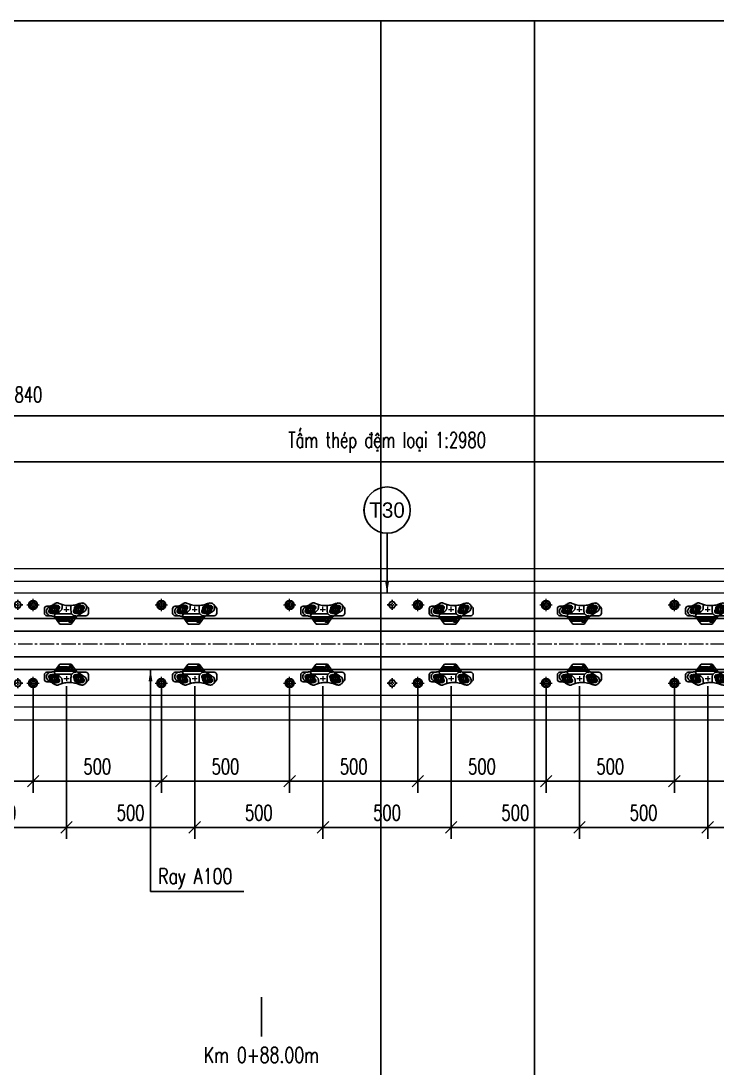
# Model space of a CAD drawing. Header units: millimetres. Extents: x 105795 to 260623, y -660711 to -234400.
# Drawn here: x 222627 to 225341, y -316960 to -312877 of the extents above; entities that cross this region are included whole.
import ezdxf
from ezdxf.enums import TextEntityAlignment as Align

# ---------------------------------------------------------------- set-up
doc = ezdxf.new("R2010")
doc.units = ezdxf.units.MM
doc.header["$LTSCALE"] = 150
doc.header["$MEASUREMENT"] = 0
doc.linetypes.add('CENTER', pattern=[2, 1.25, -0.25, 0.25, -0.25])
doc.linetypes.add('CENTER2', pattern=[1.125, 0.75, -0.125, 0.125, -0.125])
doc.layers.get('Defpoints').update_dxf_attribs({"color": 255})
for name, color, linetype in [('Bulong chinh cao do', 7, 'Continuous'), ('GhichuLytrinh', 2, 'Continuous'), ('PART', 3, 'Continuous'), ('Ray moi', 1, 'Continuous'), ('T-Dim', 8, 'Continuous'), ('T-Hatch', 8, 'Continuous'), ('T-Thay', 3, 'Continuous'), ('T-Truc', 13, 'CENTER2'), ('Tam thep dem', 2, 'Continuous'), ('TEXT', 4, 'Continuous')]:
    doc.layers.add(name, color=color, linetype=linetype)
doc.styles.add('HOA', font='VHAVAN.TTF', dxfattribs={"width": 0.85})
doc.styles.add('THUONG', font='vnsimple.shx', dxfattribs={"width": 0.75})
doc.styles.add('vnsimple', font='vnsimple.shx', dxfattribs={"width": 0.7})
doc.dimstyles.new('30L', dxfattribs={"dimscale": 300, "dimtxt": 0.2, "dimasz": 0.15, "dimexe": 0.15, "dimexo": 0.1, "dimgap": 0.09, "dimtad": 1, "dimdsep": 46, "dimtxsty": 'vnsimple', "dimblk": 'OBLIQUE', "dimcen": 0.09, "dimdle": 0.1, "dimclrd": 256, "dimclre": 256, "dimclrt": 3, "dimadec": 0, "dimazin": 0, "dimtfac": 1, "dimtix": 1, "dimtmove": 1, "dimatfit": 3, "dimfxl": 1, "dimtolj": 1, "dimtzin": 0, "dimarcsym": 0})

# ---------------------------------------------------------------- blocks, each defined once
blk = doc.blocks.new('Bulong M16 chinh cao do')
at = {"layer": 'Bulong chinh cao do', "lineweight": -3}
blk.add_lwpolyline([(-13.9, 0), (-6.9, -12), (6.9, -12), (13.9, 0), (6.9, 12), (-6.9, 12)], close=True, dxfattribs=at)
at = {"layer": 'T-Truc', "color": 250, "linetype": 'CENTER', "lineweight": -3, "ltscale": 0.1}
for p, q in [((-19.4, 0), (19.4, 0)), ((0, -19.4), (0, 19.4))]:
    blk.add_line(p, q, dxfattribs=at)
blk = doc.blocks.new('BU LONG')
at = {"layer": 'PART', "color": 2, "linetype": 'ByBlock', "lineweight": 9, "ltscale": 0.1}
for p, q in [((587063.7, -184968.2), (587063.7, -184920.2)), ((587039.7, -184944.2), (587087.7, -184944.2))]:
    blk.add_line(p, q, dxfattribs=at)
at = {"layer": 'PART', "color": 8, "linetype": 'Continuous'}
blk.add_lwpolyline([(587055.4, -184929.8), (587047.1, -184944.2), (587055.4, -184958.6), (587072.1, -184958.6), (587080.4, -184944.2), (587072.1, -184929.8)], close=True, dxfattribs=at)
at = {"layer": 'PART', "color": 2, "linetype": 'Continuous'}
for radius in [17.6, 8.8]:
    blk.add_circle((587063.7, -184944.2), radius, dxfattribs=at)
blk = doc.blocks.new('coc1')
at = {"layer": 'T-Dim', "color": 250}
for p, q in [((252126.1, -30948.7), (252141.5, -30948.7)), ((252151.5, -30976.2), (252151.5, -31038.5)), ((252171.9, -30984.6), (252171.2, -30984.6)), ((252171.2, -30984.6), (252171.3, -30985.4)), ((252174.9, -30991.4), (252177.5, -30991.4)), ((252177.5, -30983), (252175.9, -30983)), ((252175.9, -30983), (252175.9, -30984.6)), ((252175.9, -30985.9), (252175.9, -30987.5)), ((252177.5, -30987.5), (252175.9, -30987.5)), ((252177.8, -30983.6), (252177.8, -30984.6)), ((252177.8, -30986.9), (252177.8, -30985.9)), ((252178.3, -30984.6), (252178.4, -30984.6)), ((252181.8, -30986.4), (252181.8, -30984)), ((252172.9, -31027.2), (252172.9, -30993.4)), ((252174.9, -31029.2), (252177.5, -31029.2)), ((252179.5, -30993.4), (252179.5, -31027.2)), ((252126.3, -31045.1), (252141.7, -31045.1))]:
    blk.add_line(p, q, dxfattribs=at)
at = {"layer": 'T-Dim', "color": 8}
for p, q in [((252148.7, -30911), (252131.7, -30911)), ((252158.7, -30953.7), (252158.7, -30921)), ((252163.3, -30958.5), (252191, -30979.2)), ((252191, -30979.2), (252191, -31022.5)), ((252191, -31022.5), (252163.3, -31043.3)), ((252121.7, -31059.7), (252121.7, -31073)), ((252158.7, -31073), (252158.7, -31062.1)), ((252131.7, -31083), (252148.7, -31083))]:
    blk.add_line(p, q, dxfattribs=at)
at = {"layer": 'T-Dim', "color": 250}
for points in [[(252147.6, -30948.5), (252140.6, -30936.7), (252126.7, -30936.8), (252120, -30948.9), (252127.1, -30960.8), (252140.9, -30960.6)], [(252147.9, -31044.8), (252140.8, -31033), (252127, -31033.1), (252120.2, -31045.2), (252127.3, -31057.1), (252141.1, -31056.9)]]:
    blk.add_lwpolyline(points, close=True, dxfattribs=at)
blk.add_lwpolyline([(252172.3, -30985.9), (252171.8, -30985.9, -0.402189), (252171.3, -30985.4, -0.402189)], format="xyb", dxfattribs=at)
for points in [[(252171.8, -30984.6), (252171.9, -30984.6)], [(252178.3, -30985.9), (252172.3, -30985.9)], [(252174.6, -30984.6), (252178.3, -30984.6)], [(252178.1, -30984.6), (252179.1, -30984.6)], [(252179.1, -30985.9), (252178.3, -30985.9)]]:
    blk.add_lwpolyline(points, dxfattribs=at)
for centre, radius in [((252133.8, -30949.1), 17.5), ((252133.8, -30948.7), 12), ((252133.8, -30948.7), 8.21), ((252133.8, -30948.7), 7.72), ((252176.2, -30982.5), 7.99), ((252134, -31045.1), 17.7), ((252134, -31045.1), 12), ((252134, -31045.1), 8.58), ((252134, -31045.1), 7.72)]:
    blk.add_circle(centre, radius, dxfattribs=at)
for centre, radius, start, end in [((252126.7, -30936.2), 8.21, 33.8579, 204.33), ((252141.3, -30961.6), 8.21, 217.2187, 24.4659), ((252174.7, -30980.6), 4.86, 309.8531, 235.0368), ((252174.6, -30981), 3.55, 325.9393, 270.8947), ((252174.9, -30993.4), 2, 90, 180), ((252177.5, -30993.4), 2, 0, 90), ((252178.6, -30983.1), 1.56, 288.3305, 324.0231), ((252179, -30987), 1.05, 31.2028, 83.0416), ((252180.9, -30985.2), 1.54, 51.5074, 129.6961), ((252180.9, -30985.2), 1.54, 230.3039, 308.4926), ((252126.6, -31033), 8.58, 40.2477, 202.8953), ((252174.9, -31027.2), 2, 180, 270), ((252177.5, -31027.2), 2, 270, 0), ((252126.6, -31033), 8.58, 243.5906, 244.2653), ((252141.2, -31057), 8.58, 221.8793, 20.5324), ((252141.2, -31057), 8.58, 61.7402, 62.4743)]:
    blk.add_arc(centre, radius, start, end, dxfattribs=at)
at = {"layer": 'T-Dim', "color": 8}
for centre, radius, start, end in [((252131.7, -30921), 10, 90, 172.7502), ((252148.7, -30921), 10, 0, 90), ((252126.6, -31033), 8.58, 358.8777, 359.7675), ((252131.7, -31073), 10, 180, 270), ((252141.2, -31057), 8.58, 179.9374, 180.02), ((252148.7, -31073), 10, 270, 0)]:
    blk.add_arc(centre, radius, start, end, dxfattribs=at)
blk.add_open_spline([(252163.3, -30958.5), (252160.5, -30956.2), (252157.4, -30952.2), (252153.2, -30944.9), (252142, -30926.5), (252136.6, -30921.3), (252129, -30918.9), (252122.3, -30919.2), (252116.3, -30921.6), (252113.2, -30924.9), (252109.9, -30930.5), (252108.9, -30934.1), (252109, -30939.9), (252111.7, -30947.5), (252113.9, -30953.5), (252116, -30959.9), (252117.8, -30970.7), (252118.9, -30980.9), (252119.3, -30990.5), (252118.4, -30998.7), (252116, -31010.1), (252113.9, -31017.1), (252110.2, -31026.3), (252108.6, -31031.1), (252108.6, -31036), (252110, -31039.8), (252119.9, -31056.7), (252121.7, -31059.6), (252124.1, -31064.1), (252128.6, -31071), (252134.1, -31073.9), (252138.8, -31075.4), (252144.9, -31075), (252151.5, -31072.3), (252157.7, -31065.7), (252158.7, -31062.5), (252159.6, -31055.9), (252160.3, -31048.8), (252161.8, -31045.5), (252162.5, -31044.1), (252163.3, -31043.3)], degree=3, knots=[0.587392, 0.587392, 0.587392, 0.587392, 1, 2, 3, 4, 5, 6, 7, 8, 9, 10, 11, 12, 13, 14, 15, 16, 17, 18, 19, 20, 21, 22, 23, 24, 25, 26, 27, 28, 29, 30, 31, 32, 33, 34, 35, 36, 37, 37.680973, 37.680973, 37.680973, 37.680973], dxfattribs=at)
at = {"layer": 'T-Dim', "color": 250}
for points in [[(252163.2, -31042.6), (252163.2, -31038.2), (252163.3, -31005.4), (252163.3, -30985.6), (252163.2, -30962.7), (252163.3, -30959.6), (252163.1, -30959.1), (252162.1, -30958.4), (252161, -30958.3), (252159.8, -30958.4), (252159.3, -30959.4), (252159.2, -30961.2), (252159, -30964), (252158.6, -30966.7), (252158.2, -30968.6), (252157, -30970.9), (252154.7, -30973.5), (252151.8, -30976), (252149.7, -30977.4), (252146.7, -30978.8), (252142.9, -30979.4), (252130.9, -30979.5), (252124.3, -30979.6), (252121.3, -30979.6), (252118.7, -30979.8)], [(252177.8, -30983.6), (252177.8, -30983.2), (252177.7, -30983), (252177.5, -30983)], [(252177.8, -30986.9), (252177.8, -30987.3), (252177.7, -30987.5), (252177.5, -30987.5)], [(252163.2, -31042.6), (252161.8, -31043.7), (252159.6, -31043.5), (252155.8, -31043.3), (252153.2, -31041), (252149.8, -31036.1), (252145.1, -31027.2), (252143.6, -31024.1), (252141.4, -31020.8), (252138.9, -31018.5), (252135.8, -31016.1), (252132.8, -31014.9), (252130.3, -31014.2), (252119.9, -31014.1), (252117.4, -31014.1), (252115.3, -31012.2)]]:
    blk.add_open_spline(points, degree=3, dxfattribs=at)
at = {"layer": 'T-Truc', "color": 250, "lineweight": 9, "ltscale": 30}
for p, q in [((252134, -31007), (252134, -30987)), ((252144, -30997), (252124, -30997))]:
    blk.add_line(p, q, dxfattribs=at)
blk = doc.blocks.new('mnmnbvmnbvmnbmnbbn')
at = {"layer": 'Tam thep dem', "lineweight": 9, "ltscale": 0.5}
for points in [[(0, -300), (0, 0), (2980, 0), (2980, -300)], [(0, -300), (0, -400), (2980, -400), (2980, -300)]]:
    blk.add_lwpolyline(points, dxfattribs=at)
at = {"layer": 'Bulong chinh cao do', "linetype": 'Continuous'}
for p in [(50, -47.5), (1510, -47.5), (2930, -47.5)]:
    blk.add_blockref('Bulong M16 chinh cao do', p, dxfattribs=at)
at = {"layer": 'Bulong chinh cao do', "linetype": 'Continuous', "xscale": -1, "rotation": 180}
for p in [(50, -352.5), (1510, -352.5), (2930, -352.5)]:
    blk.add_blockref('Bulong M16 chinh cao do', p, dxfattribs=at)
at = {"layer": 'PART', "linetype": 'Continuous'}
for p in [(-586953.7, 184896.7), (-586453.7, 184896.7), (-585953.7, 184896.7), (-585453.7, 184896.7), (-584953.7, 184896.7), (-584453.7, 184896.7), (-586953.7, 184591.7), (-586453.7, 184591.7), (-585953.7, 184591.7), (-585453.7, 184591.7), (-584953.7, 184591.7), (-584453.7, 184591.7)]:
    blk.add_blockref('BU LONG', p, dxfattribs=at)
at = {"layer": 'T-Dim', "rotation": 270}
for p in [(31237, 252069), (31737, 252069), (32236.3, 252069, 616), (32737, 252069), (33237, 252069), (33737, 252069)]:
    blk.add_blockref('coc1', p, dxfattribs=at)
at = {"layer": 'T-Dim', "xscale": -1, "rotation": 270}
for p in [(31237, -252469), (31737, -252469), (32236.3, -252469, 616), (32737, -252469), (33237, -252469), (33737, -252469)]:
    blk.add_blockref('coc1', p, dxfattribs=at)
blk = doc.blocks.new('_Oblique')
at = {"color": 0, "linetype": 'ByBlock', "lineweight": -2}
blk.add_line((-0.5, -0.5), (0.5, 0.5), dxfattribs=at)
blk = doc.blocks.new('*D401')
at = {"layer": 'Defpoints', "color": 0, "linetype": 'Continuous', "transparency": 16777216}
for p in [(222174.5, -315447.7), (222674.5, -315447.7), (222674.5, -315841.7)]:
    blk.add_point(p, dxfattribs=at)
at = {"layer": 'T-Dim', "linetype": 'Continuous', "lineweight": -2, "transparency": 16777216}
for p, q in [((222174.5, -315477.7), (222174.5, -315886.7)), ((222674.5, -315477.7), (222674.5, -315886.7)), ((222144.5, -315841.7), (222704.5, -315841.7))]:
    blk.add_line(p, q, dxfattribs=at)
at = {"layer": 'T-Dim', "linetype": 'Continuous', "lineweight": -2, "transparency": 16777216, "xscale": 45, "yscale": 45, "zscale": 45, "rotation": 180}
blk.add_blockref('_Oblique', (222174.5, -315841.7), dxfattribs=at)
at = {"layer": 'T-Dim', "linetype": 'Continuous', "lineweight": -2, "transparency": 16777216, "xscale": 45, "yscale": 45, "zscale": 45}
blk.add_blockref('_Oblique', (222674.5, -315841.7), dxfattribs=at)
at = {"layer": 'T-Dim', "color": 3, "linetype": 'Continuous', "transparency": 16777216, "insert": (222424.5, -315784.7), "char_height": 60, "attachment_point": 5, "style": 'vnsimple'}
blk.add_mtext('\\A1;500', dxfattribs=at)
blk = doc.blocks.new('*D402')
at = {"layer": 'Defpoints', "color": 0, "linetype": 'Continuous', "transparency": 16777216}
for p in [(222304.5, -315441.6), (222804.5, -315441.6), (222304.5, -316021.7)]:
    blk.add_point(p, dxfattribs=at)
at = {"layer": 'T-Dim', "linetype": 'Continuous', "lineweight": -2, "transparency": 16777216}
for p, q in [((222304.5, -315471.6), (222304.5, -316066.7)), ((222804.5, -315471.6), (222804.5, -316066.7)), ((222834.5, -316021.7), (222274.5, -316021.7))]:
    blk.add_line(p, q, dxfattribs=at)
at = {"layer": 'T-Dim', "linetype": 'Continuous', "lineweight": -2, "transparency": 16777216, "xscale": 45, "yscale": 45, "zscale": 45, "rotation": 180}
blk.add_blockref('_Oblique', (222304.5, -316021.7), dxfattribs=at)
at = {"layer": 'T-Dim', "linetype": 'Continuous', "lineweight": -2, "transparency": 16777216, "xscale": 45, "yscale": 45, "zscale": 45}
blk.add_blockref('_Oblique', (222804.5, -316021.7), dxfattribs=at)
at = {"layer": 'T-Dim', "color": 3, "linetype": 'Continuous', "transparency": 16777216, "insert": (222554.5, -315964.7), "char_height": 60, "attachment_point": 5, "style": 'vnsimple'}
blk.add_mtext('\\A1;500', dxfattribs=at)
blk = doc.blocks.new('*D403')
at = {"layer": 'Defpoints', "color": 0, "linetype": 'Continuous', "transparency": 16777216}
for p in [(222674.5, -315447.7), (223174.5, -315447.7), (223174.5, -315841.7)]:
    blk.add_point(p, dxfattribs=at)
at = {"layer": 'T-Dim', "linetype": 'Continuous', "lineweight": -2, "transparency": 16777216}
for p, q in [((222674.5, -315477.7), (222674.5, -315886.7)), ((223174.5, -315477.7), (223174.5, -315886.7)), ((222644.5, -315841.7), (223204.5, -315841.7))]:
    blk.add_line(p, q, dxfattribs=at)
at = {"layer": 'T-Dim', "linetype": 'Continuous', "lineweight": -2, "transparency": 16777216, "xscale": 45, "yscale": 45, "zscale": 45, "rotation": 180}
blk.add_blockref('_Oblique', (222674.5, -315841.7), dxfattribs=at)
at = {"layer": 'T-Dim', "linetype": 'Continuous', "lineweight": -2, "transparency": 16777216, "xscale": 45, "yscale": 45, "zscale": 45}
blk.add_blockref('_Oblique', (223174.5, -315841.7), dxfattribs=at)
at = {"layer": 'T-Dim', "color": 3, "linetype": 'Continuous', "transparency": 16777216, "insert": (222924.5, -315784.7), "char_height": 60, "attachment_point": 5, "style": 'vnsimple'}
blk.add_mtext('\\A1;500', dxfattribs=at)
blk = doc.blocks.new('*D404')
at = {"layer": 'Defpoints', "color": 0, "linetype": 'Continuous', "transparency": 16777216}
for p in [(222804.5, -315441.6), (223304.5, -315441.6), (222804.5, -316021.7)]:
    blk.add_point(p, dxfattribs=at)
at = {"layer": 'T-Dim', "linetype": 'Continuous', "lineweight": -2, "transparency": 16777216}
for p, q in [((222804.5, -315471.6), (222804.5, -316066.7)), ((223304.5, -315471.6), (223304.5, -316066.7)), ((223334.5, -316021.7), (222774.5, -316021.7))]:
    blk.add_line(p, q, dxfattribs=at)
at = {"layer": 'T-Dim', "linetype": 'Continuous', "lineweight": -2, "transparency": 16777216, "xscale": 45, "yscale": 45, "zscale": 45, "rotation": 180}
blk.add_blockref('_Oblique', (222804.5, -316021.7), dxfattribs=at)
at = {"layer": 'T-Dim', "linetype": 'Continuous', "lineweight": -2, "transparency": 16777216, "xscale": 45, "yscale": 45, "zscale": 45}
blk.add_blockref('_Oblique', (223304.5, -316021.7), dxfattribs=at)
at = {"layer": 'T-Dim', "color": 3, "linetype": 'Continuous', "transparency": 16777216, "insert": (223054.5, -315964.7), "char_height": 60, "attachment_point": 5, "style": 'vnsimple'}
blk.add_mtext('\\A1;500', dxfattribs=at)
blk = doc.blocks.new('*D405')
at = {"layer": 'Defpoints', "color": 0, "linetype": 'Continuous', "transparency": 16777216}
for p in [(223174.5, -315447.7), (223674.5, -315447.7), (223674.5, -315841.7)]:
    blk.add_point(p, dxfattribs=at)
at = {"layer": 'T-Dim', "linetype": 'Continuous', "lineweight": -2, "transparency": 16777216}
for p, q in [((223174.5, -315477.7), (223174.5, -315886.7)), ((223674.5, -315477.7), (223674.5, -315886.7)), ((223144.5, -315841.7), (223704.5, -315841.7))]:
    blk.add_line(p, q, dxfattribs=at)
at = {"layer": 'T-Dim', "linetype": 'Continuous', "lineweight": -2, "transparency": 16777216, "xscale": 45, "yscale": 45, "zscale": 45, "rotation": 180}
blk.add_blockref('_Oblique', (223174.5, -315841.7), dxfattribs=at)
at = {"layer": 'T-Dim', "linetype": 'Continuous', "lineweight": -2, "transparency": 16777216, "xscale": 45, "yscale": 45, "zscale": 45}
blk.add_blockref('_Oblique', (223674.5, -315841.7), dxfattribs=at)
at = {"layer": 'T-Dim', "color": 3, "linetype": 'Continuous', "transparency": 16777216, "insert": (223424.5, -315784.7), "char_height": 60, "attachment_point": 5, "style": 'vnsimple'}
blk.add_mtext('\\A1;500', dxfattribs=at)
blk = doc.blocks.new('*D406')
at = {"layer": 'Defpoints', "color": 0, "linetype": 'Continuous', "transparency": 16777216}
for p in [(223304.5, -315441.6), (223804.5, -315441.6), (223304.5, -316021.7)]:
    blk.add_point(p, dxfattribs=at)
at = {"layer": 'T-Dim', "linetype": 'Continuous', "lineweight": -2, "transparency": 16777216}
for p, q in [((223304.5, -315471.6), (223304.5, -316066.7)), ((223804.5, -315471.6), (223804.5, -316066.7)), ((223834.5, -316021.7), (223274.5, -316021.7))]:
    blk.add_line(p, q, dxfattribs=at)
at = {"layer": 'T-Dim', "linetype": 'Continuous', "lineweight": -2, "transparency": 16777216, "xscale": 45, "yscale": 45, "zscale": 45, "rotation": 180}
blk.add_blockref('_Oblique', (223304.5, -316021.7), dxfattribs=at)
at = {"layer": 'T-Dim', "linetype": 'Continuous', "lineweight": -2, "transparency": 16777216, "xscale": 45, "yscale": 45, "zscale": 45}
blk.add_blockref('_Oblique', (223804.5, -316021.7), dxfattribs=at)
at = {"layer": 'T-Dim', "color": 3, "linetype": 'Continuous', "transparency": 16777216, "insert": (223554.5, -315964.7), "char_height": 60, "attachment_point": 5, "style": 'vnsimple'}
blk.add_mtext('\\A1;500', dxfattribs=at)
blk = doc.blocks.new('*D407')
at = {"layer": 'Defpoints', "color": 0, "linetype": 'Continuous', "transparency": 16777216}
for p in [(223674.5, -315447.7), (224174.5, -315447.7), (224174.5, -315841.7)]:
    blk.add_point(p, dxfattribs=at)
at = {"layer": 'T-Dim', "linetype": 'Continuous', "lineweight": -2, "transparency": 16777216}
for p, q in [((223674.5, -315477.7), (223674.5, -315886.7)), ((224174.5, -315477.7), (224174.5, -315886.7)), ((223644.5, -315841.7), (224204.5, -315841.7))]:
    blk.add_line(p, q, dxfattribs=at)
at = {"layer": 'T-Dim', "linetype": 'Continuous', "lineweight": -2, "transparency": 16777216, "xscale": 45, "yscale": 45, "zscale": 45, "rotation": 180}
blk.add_blockref('_Oblique', (223674.5, -315841.7), dxfattribs=at)
at = {"layer": 'T-Dim', "linetype": 'Continuous', "lineweight": -2, "transparency": 16777216, "xscale": 45, "yscale": 45, "zscale": 45}
blk.add_blockref('_Oblique', (224174.5, -315841.7), dxfattribs=at)
at = {"layer": 'T-Dim', "color": 3, "linetype": 'Continuous', "transparency": 16777216, "insert": (223924.5, -315784.7), "char_height": 60, "attachment_point": 5, "style": 'vnsimple'}
blk.add_mtext('\\A1;500', dxfattribs=at)
blk = doc.blocks.new('*D408')
at = {"layer": 'Defpoints', "color": 0, "linetype": 'Continuous', "transparency": 16777216}
for p in [(223804.5, -315441.6), (224304.5, -315441.6), (223804.5, -316021.7)]:
    blk.add_point(p, dxfattribs=at)
at = {"layer": 'T-Dim', "linetype": 'Continuous', "lineweight": -2, "transparency": 16777216}
for p, q in [((223804.5, -315471.6), (223804.5, -316066.7)), ((224304.5, -315471.6), (224304.5, -316066.7)), ((224334.5, -316021.7), (223774.5, -316021.7))]:
    blk.add_line(p, q, dxfattribs=at)
at = {"layer": 'T-Dim', "linetype": 'Continuous', "lineweight": -2, "transparency": 16777216, "xscale": 45, "yscale": 45, "zscale": 45, "rotation": 180}
blk.add_blockref('_Oblique', (223804.5, -316021.7), dxfattribs=at)
at = {"layer": 'T-Dim', "linetype": 'Continuous', "lineweight": -2, "transparency": 16777216, "xscale": 45, "yscale": 45, "zscale": 45}
blk.add_blockref('_Oblique', (224304.5, -316021.7), dxfattribs=at)
at = {"layer": 'T-Dim', "color": 3, "linetype": 'Continuous', "transparency": 16777216, "insert": (224054.5, -315964.7), "char_height": 60, "attachment_point": 5, "style": 'vnsimple'}
blk.add_mtext('\\A1;500', dxfattribs=at)
blk = doc.blocks.new('*D409')
at = {"layer": 'Defpoints', "color": 0, "linetype": 'Continuous', "transparency": 16777216}
for p in [(224174.5, -315447.7), (224674.5, -315447.7), (224674.5, -315841.7)]:
    blk.add_point(p, dxfattribs=at)
at = {"layer": 'T-Dim', "linetype": 'Continuous', "lineweight": -2, "transparency": 16777216}
for p, q in [((224174.5, -315477.7), (224174.5, -315886.7)), ((224674.5, -315477.7), (224674.5, -315886.7)), ((224144.5, -315841.7), (224704.5, -315841.7))]:
    blk.add_line(p, q, dxfattribs=at)
at = {"layer": 'T-Dim', "linetype": 'Continuous', "lineweight": -2, "transparency": 16777216, "xscale": 45, "yscale": 45, "zscale": 45, "rotation": 180}
blk.add_blockref('_Oblique', (224174.5, -315841.7), dxfattribs=at)
at = {"layer": 'T-Dim', "linetype": 'Continuous', "lineweight": -2, "transparency": 16777216, "xscale": 45, "yscale": 45, "zscale": 45}
blk.add_blockref('_Oblique', (224674.5, -315841.7), dxfattribs=at)
at = {"layer": 'T-Dim', "color": 3, "linetype": 'Continuous', "transparency": 16777216, "insert": (224424.5, -315784.7), "char_height": 60, "attachment_point": 5, "style": 'vnsimple'}
blk.add_mtext('\\A1;500', dxfattribs=at)
blk = doc.blocks.new('*D410')
at = {"layer": 'Defpoints', "color": 0, "linetype": 'Continuous', "transparency": 16777216}
for p in [(224304.5, -315441.6), (224804.5, -315441.6), (224304.5, -316021.7)]:
    blk.add_point(p, dxfattribs=at)
at = {"layer": 'T-Dim', "linetype": 'Continuous', "lineweight": -2, "transparency": 16777216}
for p, q in [((224304.5, -315471.6), (224304.5, -316066.7)), ((224804.5, -315471.6), (224804.5, -316066.7)), ((224834.5, -316021.7), (224274.5, -316021.7))]:
    blk.add_line(p, q, dxfattribs=at)
at = {"layer": 'T-Dim', "linetype": 'Continuous', "lineweight": -2, "transparency": 16777216, "xscale": 45, "yscale": 45, "zscale": 45, "rotation": 180}
blk.add_blockref('_Oblique', (224304.5, -316021.7), dxfattribs=at)
at = {"layer": 'T-Dim', "linetype": 'Continuous', "lineweight": -2, "transparency": 16777216, "xscale": 45, "yscale": 45, "zscale": 45}
blk.add_blockref('_Oblique', (224804.5, -316021.7), dxfattribs=at)
at = {"layer": 'T-Dim', "color": 3, "linetype": 'Continuous', "transparency": 16777216, "insert": (224554.5, -315964.7), "char_height": 60, "attachment_point": 5, "style": 'vnsimple'}
blk.add_mtext('\\A1;500', dxfattribs=at)
blk = doc.blocks.new('*D411')
at = {"layer": 'Defpoints', "color": 0, "linetype": 'Continuous', "transparency": 16777216}
for p in [(224674.5, -315447.7), (225174.5, -315447.7), (225174.5, -315841.7)]:
    blk.add_point(p, dxfattribs=at)
at = {"layer": 'T-Dim', "linetype": 'Continuous', "lineweight": -2, "transparency": 16777216}
for p, q in [((224674.5, -315477.7), (224674.5, -315886.7)), ((225174.5, -315477.7), (225174.5, -315886.7)), ((224644.5, -315841.7), (225204.5, -315841.7))]:
    blk.add_line(p, q, dxfattribs=at)
at = {"layer": 'T-Dim', "linetype": 'Continuous', "lineweight": -2, "transparency": 16777216, "xscale": 45, "yscale": 45, "zscale": 45, "rotation": 180}
blk.add_blockref('_Oblique', (224674.5, -315841.7), dxfattribs=at)
at = {"layer": 'T-Dim', "linetype": 'Continuous', "lineweight": -2, "transparency": 16777216, "xscale": 45, "yscale": 45, "zscale": 45}
blk.add_blockref('_Oblique', (225174.5, -315841.7), dxfattribs=at)
at = {"layer": 'T-Dim', "color": 3, "linetype": 'Continuous', "transparency": 16777216, "insert": (224924.5, -315784.7), "char_height": 60, "attachment_point": 5, "style": 'vnsimple'}
blk.add_mtext('\\A1;500', dxfattribs=at)
blk = doc.blocks.new('*D412')
at = {"layer": 'Defpoints', "color": 0, "linetype": 'Continuous', "transparency": 16777216}
for p in [(224804.5, -315441.6), (225304.5, -315441.6), (224804.5, -316021.7)]:
    blk.add_point(p, dxfattribs=at)
at = {"layer": 'T-Dim', "linetype": 'Continuous', "lineweight": -2, "transparency": 16777216}
for p, q in [((224804.5, -315471.6), (224804.5, -316066.7)), ((225304.5, -315471.6), (225304.5, -316066.7)), ((225334.5, -316021.7), (224774.5, -316021.7))]:
    blk.add_line(p, q, dxfattribs=at)
at = {"layer": 'T-Dim', "linetype": 'Continuous', "lineweight": -2, "transparency": 16777216, "xscale": 45, "yscale": 45, "zscale": 45, "rotation": 180}
blk.add_blockref('_Oblique', (224804.5, -316021.7), dxfattribs=at)
at = {"layer": 'T-Dim', "linetype": 'Continuous', "lineweight": -2, "transparency": 16777216, "xscale": 45, "yscale": 45, "zscale": 45}
blk.add_blockref('_Oblique', (225304.5, -316021.7), dxfattribs=at)
at = {"layer": 'T-Dim', "color": 3, "linetype": 'Continuous', "transparency": 16777216, "insert": (225054.5, -315964.7), "char_height": 60, "attachment_point": 5, "style": 'vnsimple'}
blk.add_mtext('\\A1;500', dxfattribs=at)
blk = doc.blocks.new('*D413')
at = {"layer": 'Defpoints', "color": 0, "linetype": 'Continuous', "transparency": 16777216}
for p in [(225174.5, -315447.7), (225674.5, -315447.7), (225674.5, -315841.7)]:
    blk.add_point(p, dxfattribs=at)
at = {"layer": 'T-Dim', "linetype": 'Continuous', "lineweight": -2, "transparency": 16777216}
for p, q in [((225174.5, -315477.7), (225174.5, -315886.7)), ((225674.5, -315477.7), (225674.5, -315886.7)), ((225144.5, -315841.7), (225704.5, -315841.7))]:
    blk.add_line(p, q, dxfattribs=at)
at = {"layer": 'T-Dim', "linetype": 'Continuous', "lineweight": -2, "transparency": 16777216, "xscale": 45, "yscale": 45, "zscale": 45, "rotation": 180}
blk.add_blockref('_Oblique', (225174.5, -315841.7), dxfattribs=at)
at = {"layer": 'T-Dim', "linetype": 'Continuous', "lineweight": -2, "transparency": 16777216, "xscale": 45, "yscale": 45, "zscale": 45}
blk.add_blockref('_Oblique', (225674.5, -315841.7), dxfattribs=at)
at = {"layer": 'T-Dim', "color": 3, "linetype": 'Continuous', "transparency": 16777216, "insert": (225424.5, -315784.7), "char_height": 60, "attachment_point": 5, "style": 'vnsimple'}
blk.add_mtext('\\A1;500', dxfattribs=at)
blk = doc.blocks.new('*D414')
at = {"layer": 'Defpoints', "color": 0, "linetype": 'Continuous', "transparency": 16777216}
for p in [(225304.5, -315441.6), (225804.5, -315441.6), (225304.5, -316021.7)]:
    blk.add_point(p, dxfattribs=at)
at = {"layer": 'T-Dim', "linetype": 'Continuous', "lineweight": -2, "transparency": 16777216}
for p, q in [((225304.5, -315471.6), (225304.5, -316066.7)), ((225804.5, -315471.6), (225804.5, -316066.7)), ((225834.5, -316021.7), (225274.5, -316021.7))]:
    blk.add_line(p, q, dxfattribs=at)
at = {"layer": 'T-Dim', "linetype": 'Continuous', "lineweight": -2, "transparency": 16777216, "xscale": 45, "yscale": 45, "zscale": 45, "rotation": 180}
blk.add_blockref('_Oblique', (225304.5, -316021.7), dxfattribs=at)
at = {"layer": 'T-Dim', "linetype": 'Continuous', "lineweight": -2, "transparency": 16777216, "xscale": 45, "yscale": 45, "zscale": 45}
blk.add_blockref('_Oblique', (225804.5, -316021.7), dxfattribs=at)
at = {"layer": 'T-Dim', "color": 3, "linetype": 'Continuous', "transparency": 16777216, "insert": (225554.5, -315964.7), "char_height": 60, "attachment_point": 5, "style": 'vnsimple'}
blk.add_mtext('\\A1;500', dxfattribs=at)
blk = doc.blocks.new('*D507')
at = {"layer": 'Defpoints', "color": 0, "transparency": 16777216}
for p in [(225544.5, -314596.7), (222564.5, -315109.4), (225544.5, -315109.4)]:
    blk.add_point(p, dxfattribs=at)
at = {"layer": 'T-Dim', "lineweight": -2, "transparency": 16777216}
for p, q in [((222564.5, -315079.4), (222564.5, -314551.7)), ((225544.5, -315079.4), (225544.5, -314551.7)), ((222534.5, -314596.7), (225574.5, -314596.7))]:
    blk.add_line(p, q, dxfattribs=at)
at = {"layer": 'T-Dim', "lineweight": -2, "transparency": 16777216, "xscale": 45, "yscale": 45, "zscale": 45, "rotation": 180}
blk.add_blockref('_Oblique', (222564.5, -314596.7), dxfattribs=at)
at = {"layer": 'T-Dim', "lineweight": -2, "transparency": 16777216, "xscale": 45, "yscale": 45, "zscale": 45}
blk.add_blockref('_Oblique', (225544.5, -314596.7), dxfattribs=at)
at = {"layer": 'T-Dim', "color": 3, "transparency": 16777216, "insert": (224054.5, -314521.1), "char_height": 60, "attachment_point": 5, "style": 'vnsimple'}
blk.add_mtext('\\A1;TÊm thÐp ®Öm lo¹i 1:2980', dxfattribs=at)
blk = doc.blocks.new('*D548')
at = {"layer": 'Defpoints', "color": 0, "transparency": 16777216}
for p in [(228069.5, -314416.7), (216229.5, -315206.7), (228069.5, -315206.7)]:
    blk.add_point(p, dxfattribs=at)
at = {"layer": 'T-Hatch', "lineweight": -2, "transparency": 16777216}
for p, q in [((216229.5, -315176.7), (216229.5, -314371.7)), ((228069.5, -315176.7), (228069.5, -314371.7)), ((216199.5, -314416.7), (228099.5, -314416.7))]:
    blk.add_line(p, q, dxfattribs=at)
at = {"layer": 'T-Hatch', "lineweight": -2, "transparency": 16777216, "xscale": 45, "yscale": 45, "zscale": 45, "rotation": 180}
blk.add_blockref('_Oblique', (216229.5, -314416.7), dxfattribs=at)
at = {"layer": 'T-Hatch', "lineweight": -2, "transparency": 16777216, "xscale": 45, "yscale": 45, "zscale": 45}
blk.add_blockref('_Oblique', (228069.5, -314416.7), dxfattribs=at)
at = {"layer": 'T-Hatch', "color": 3, "transparency": 16777216, "insert": (222149.5, -314344), "char_height": 60, "attachment_point": 5, "style": 'vnsimple'}
blk.add_mtext('\\A1;Thanh ray tËn dông l¹i (ray S8):11840', dxfattribs=at)
blk = doc.blocks.new('Chi dan')
at = {"layer": 'T-Dim'}
blk.add_leader([(0, -245), (0, -10)], dimstyle='30L', override={"dimgap": 0.09, "dimtad": 0}, dxfattribs=at)
blk.add_wipeout([(68.5, 138.4), (60.6, 146.5), (51.8, 153.6), (42.2, 159.5), (31.9, 164.2), (21.1, 167.5), (10, 169.4), (-1.3, 170), (-12.6, 169.1), (-23.7, 166.8), (-34.4, 163.2), (-44.5, 158.2), (-54, 152), (-62.6, 144.7), (-70.2, 136.3), (-76.7, 127.1), (-82, 117.1), (-86, 106.5), (-88.6, 95.5), (-89.9, 84.3), (-89.7, 73), (-88.1, 61.8), (-85.2, 50.9), (-80.9, 40.5), (-75.3, 30.7), (-68.5, 21.6), (-60.6, 13.5), (-51.8, 6.4), (-42.2, 0.5), (-31.9, -4.2), (-21.1, -7.5), (-10, -9.4), (1.3, -10), (12.6, -9.1), (23.7, -6.8), (34.4, -3.2), (44.5, 1.8), (54, 8), (62.6, 15.3), (70.2, 23.7), (76.7, 32.9), (82, 42.9), (86, 53.5), (88.6, 64.5), (89.9, 75.7), (89.7, 87), (88.1, 98.2), (85.2, 109.1), (80.9, 119.5), (75.3, 129.3)]).dxf.layer = 'T-Dim'
blk.add_circle((0, 80), 90, dxfattribs=at)

msp = doc.modelspace()

# ---------------------------------------------------------------- linework, layer by layer
at = {"layer": 'GhichuLytrinh', "color": 8}
msp.add_line((223564.457, -316683.657), (223564.457, -316837.371), dxfattribs=at)
at = {"layer": 'Ray moi', "linetype": 'Continuous'}
for p, q in [((216229.457, -315206.746), (228069.457, -315206.746)), ((216229.457, -315256.746), (228069.457, -315256.746)), ((216229.457, -315356.746), (228069.457, -315356.746)), ((216229.457, -315406.746), (228069.457, -315406.746))]:
    msp.add_line(p, q, dxfattribs=at)
at = {"layer": 'T-Thay', "color": 3, "lineweight": 13}
for p, q in [((135564.457, -315011.746), (235524.457, -315011.746)), ((135564.457, -315601.746), (235524.457, -315601.746))]:
    msp.add_line(p, q, dxfattribs=at)
at = {"layer": 'T-Thay', "color": 7, "lineweight": 13}
for p, q in [((135564.457, -315061.746), (235524.457, -315061.746)), ((135564.457, -315551.746), (235524.457, -315551.746))]:
    msp.add_line(p, q, dxfattribs=at)
at = {"layer": 'T-Truc', "lineweight": 9, "ltscale": 0.5}
msp.add_line((239884.457, -315306.746), (135564.457, -315306.746), dxfattribs=at)

# ---------------------------------------------------------------- block references
at = {"linetype": 'Continuous'}
msp.add_blockref('mnmnbvmnbvmnbmnbbn', (222564.457, -315106.746), dxfattribs=at)

# ---------------------------------------------------------------- texts
at = {"layer": 'TEXT', "style": 'THUONG', "width": 0.75}
msp.add_text('Ray A100', height=60, dxfattribs=at).set_placement((223162.093, -316241.744))
msp.add_text('Km 0+88.00m', height=60, dxfattribs=at).set_placement((223564.457, -316909.332), align=Align.MIDDLE_CENTER)

# ---------------------------------------------------------------- dimensions: what is measured, and where the dimension line sits
at = {"layer": 'T-Dim', "linetype": 'Continuous'}
for base, p1, p2, picture, middle in [((222674.457, -315841.744), (222174.457, -315447.718), (222674.457, -315447.718), '*D401', (222424.457, -315784.744)), ((222304.457, -316021.744), (222804.457, -315441.561), (222304.457, -315441.561), '*D402', (222554.457, -315964.744)), ((223174.457, -315841.744), (222674.457, -315447.718), (223174.457, -315447.718), '*D403', (222924.457, -315784.744)), ((222804.457, -316021.744), (223304.457, -315441.561), (222804.457, -315441.561), '*D404', (223054.457, -315964.744)), ((223674.457, -315841.744), (223174.457, -315447.718), (223674.457, -315447.718), '*D405', (223424.457, -315784.744)), ((223304.457, -316021.744), (223804.457, -315441.561), (223304.457, -315441.561), '*D406', (223554.457, -315964.744)), ((224174.457, -315841.744), (223674.457, -315447.718), (224174.457, -315447.718), '*D407', (223924.457, -315784.744)), ((223804.457, -316021.744), (224304.457, -315441.561), (223804.457, -315441.561), '*D408', (224054.457, -315964.744)), ((224674.457, -315841.744), (224174.457, -315447.718), (224674.457, -315447.718), '*D409', (224424.457, -315784.744)), ((224304.457, -316021.744), (224804.457, -315441.561), (224304.457, -315441.561), '*D410', (224554.457, -315964.744)), ((225174.457, -315841.744), (224674.457, -315447.718), (225174.457, -315447.718), '*D411', (224924.457, -315784.744)), ((224804.457, -316021.744), (225304.457, -315441.561), (224804.457, -315441.561), '*D412', (225054.457, -315964.744)), ((225674.457, -315841.744), (225174.457, -315447.718), (225674.457, -315447.718), '*D413', (225424.457, -315784.744)), ((225304.457, -316021.744), (225804.457, -315441.561), (225304.457, -315441.561), '*D414', (225554.457, -315964.744))]:
    dim = msp.add_linear_dim(base=base, p1=p1, p2=p2, dimstyle='30L', dxfattribs=at)
    dim.commit()
    dim.dimension.update_dxf_attribs({"geometry": picture, "text_midpoint": middle})

# ---------------------------------------------------------------- leaders
msp.add_leader([(223132.093, -315406.746), (223132.093, -316271.744), (223496.327, -316271.744)], dimstyle='30L', override={"dimtad": 0}, dxfattribs=at)

# ---------------------------------------------------------------- next in the draw order: block references
at = {"layer": 'T-Dim'}
msp.add_blockref('Chi dan', (224054.457, -314864.386), dxfattribs=at)

# ---------------------------------------------------------------- next in the draw order: linework, layer by layer
at = {"layer": 'Defpoints', "linetype": 'Continuous'}
for points in [[(214879.655, -312876.997), (224629.655, -312876.997), (224629.655, -321276.997), (214879.655, -321276.997)], [(224029.655, -312876.997), (233779.655, -312876.997), (233779.655, -321276.997), (224029.655, -321276.997)]]:
    msp.add_lwpolyline(points, close=True, dxfattribs=at)

# ---------------------------------------------------------------- next in the draw order: texts
at = {"layer": 'TEXT', "style": 'HOA'}
msp.add_text('T30', height=60, dxfattribs=at).set_placement((224054.44, -314784.386), align=Align.MIDDLE_CENTER)

# ---------------------------------------------------------------- next in the draw order: dimensions: what is measured, and where the dimension line sits
at = {"layer": 'T-Dim'}
dim = msp.add_linear_dim(base=(225544.457, -314596.688), p1=(222564.457, -315109.386), p2=(225544.457, -315109.386), text='TÊm thÐp ®Öm lo¹i 1:<>', dimstyle='30L', dxfattribs=at)
dim.commit()
dim.dimension.update_dxf_attribs({"geometry": '*D507', "text_midpoint": (224054.457, -314521.116)})
at = {"layer": 'T-Hatch'}
dim = msp.add_linear_dim(base=(228069.457, -314416.688), p1=(216229.457, -315206.746), p2=(228069.457, -315206.746), text='Thanh ray tËn dông l¹i (ray S8):<>', dimstyle='30L', dxfattribs=at)
dim.commit()
dim.dimension.update_dxf_attribs({"geometry": '*D548', "text_midpoint": (222149.457, -314343.974)})

doc.saveas('drawing.dxf')
